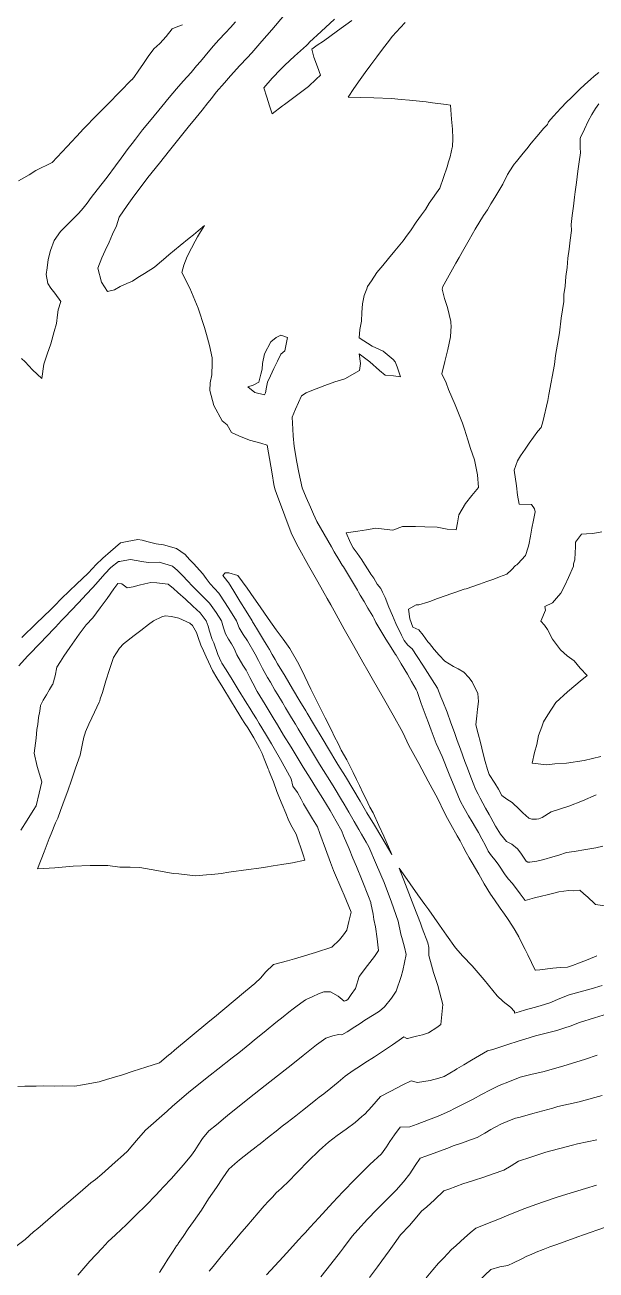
# Model space of a CAD drawing. Header units: inches. Extents: x 11351264 to 11356330, y 6702313 to 6706468.
# Drawn here: x 11355705.9 to 11355932.5, y 6703069.1 to 6703562.9 of the extents above; entities that cross this region are included whole.
import ezdxf

# ---------------------------------------------------------------- set-up
doc = ezdxf.new("R2010")
doc.units = ezdxf.units.IN
doc.header["$MEASUREMENT"] = 0
doc.layers.add('Shumate_Contours_clip1', color=7, linetype='Continuous', lineweight=0)

msp = doc.modelspace()

# ---------------------------------------------------------------- linework, layer by layer
at = {"layer": 'Shumate_Contours_clip1'}
for points, elevation in [([(11355789.36, 6703564.13), (11355787.41, 6703561.86), (11355785.44, 6703559.73), (11355782.76, 6703556.93), (11355780.71, 6703554.58), (11355779.26, 6703552.84), (11355777.35, 6703550.63), (11355775.53, 6703548.44), (11355774, 6703546.68), (11355771.79, 6703544.03), (11355768.7, 6703540.64), (11355765.94, 6703537.55), (11355763.09, 6703534.09), (11355760.16, 6703530.52), (11355755.96, 6703525.33), (11355752.55, 6703521.33), (11355749.68, 6703517.58), (11355748.36, 6703515.8), (11355746.84, 6703513.82), (11355744.04, 6703510.06), (11355741.8, 6703507), (11355738.51, 6703502.48), (11355734.58, 6703497.51), (11355732.1, 6703494.38), (11355730.56, 6703492.23), (11355729, 6703490.22), (11355727.23, 6703488.18), (11355724.27, 6703485.17), (11355722.16, 6703483.1), (11355720.03, 6703480.94), (11355717.5, 6703477.39), (11355716, 6703473.38), (11355715.05, 6703469.81), (11355714.7, 6703466.5), (11355714.33, 6703463.94), (11355714.9, 6703460.27), (11355716.21, 6703458.52), (11355717.7, 6703456.51), (11355720.14, 6703453.24), (11355719.11, 6703449.94), (11355718.83, 6703447.91), (11355718.35, 6703444.43), (11355717.51, 6703441.26), (11355716.14, 6703436.34), (11355714.64, 6703432.29), (11355713.41, 6703428.37), (11355712.57, 6703422.69), (11355708.9, 6703426.14), (11355705.93, 6703429.23), (11355704.55, 6703430.63)], 1362), ([(11355808.81, 6703566.89), (11355803.79, 6703560.96), (11355799.86, 6703556.38), (11355795.92, 6703551.81), (11355794.05, 6703549.87), (11355791.09, 6703546.83), (11355787.42, 6703542.65), (11355785.01, 6703539.87), (11355781.8, 6703536.16), (11355779.86, 6703533.68), (11355778.49, 6703531.93), (11355776.17, 6703529.08), (11355773.86, 6703526.23), (11355770.65, 6703522.3), (11355767.45, 6703518.38), (11355765.38, 6703515.78), (11355763.17, 6703513.03), (11355759.26, 6703508.12), (11355754.66, 6703502.32), (11355753.12, 6703500.35), (11355751.01, 6703497.64), (11355748.47, 6703494.1), (11355746.49, 6703491.28), (11355743.24, 6703486.67), (11355742.2, 6703483.15), (11355740.63, 6703479.85), (11355739.29, 6703476.71), (11355737.76, 6703473.39), (11355736.44, 6703470.55), (11355734.81, 6703466.35), (11355736.3, 6703460.87), (11355738.61, 6703457.2), (11355741.43, 6703457.76), (11355743.67, 6703459.2), (11355746.31, 6703460.37), (11355748.54, 6703461.26), (11355750.72, 6703462.71), (11355753.29, 6703464.33), (11355757.29, 6703466.84), (11355759.2, 6703468.5), (11355760.81, 6703469.86), (11355763.02, 6703471.72), (11355765.27, 6703473.54), (11355767.51, 6703475.37), (11355771.01, 6703478.27), (11355772.69, 6703479.6), (11355774.59, 6703481.2), (11355777.05, 6703483.27), (11355775.5, 6703480.81), (11355774.34, 6703478.9), (11355773.41, 6703477.1), (11355771.89, 6703474.28), (11355770.25, 6703471.06), (11355768.97, 6703467.55), (11355768.13, 6703464.71), (11355771.33, 6703458.5), (11355774.56, 6703450.53), (11355777.13, 6703442.94), (11355777.88, 6703440.17), (11355779.1, 6703435.71), (11355780.09, 6703430.89), (11355780.2, 6703428.73), (11355780.06, 6703424.08), (11355779.32, 6703420.94), (11355779.18, 6703417.95), (11355780.75, 6703411.92), (11355784.13, 6703405.9), (11355786.08, 6703404.33), (11355787.81, 6703401.25), (11355790.67, 6703399.86), (11355794.97, 6703398.25), (11355799.43, 6703397.03), (11355801.99, 6703396.25), (11355803.39, 6703387.93), (11355803.91, 6703384.83), (11355804.62, 6703380.58), (11355805.05, 6703378.84), (11355805.79, 6703376.62), (11355808.01, 6703370.65), (11355809.87, 6703365.72), (11355811.72, 6703360.78), (11355814.25, 6703355.88), (11355818.38, 6703348.55), (11355822.08, 6703341.99), (11355825.77, 6703335.42), (11355827.22, 6703332.86), (11355828.58, 6703330.46), (11355832.58, 6703323.29), (11355836.25, 6703316.71), (11355839.91, 6703310.11), (11355841.85, 6703306.68), (11355843.62, 6703303.66), (11355848.08, 6703295.93), (11355851.92, 6703289.11), (11355855.75, 6703282.23), (11355858.24, 6703277.07), (11355862.1, 6703269.93), (11355865.87, 6703262.94), (11355869.65, 6703255.97), (11355872.2, 6703250.7), (11355873.58, 6703248.1), (11355874.88, 6703245.82), (11355877.38, 6703241.3), (11355878.5, 6703239.26), (11355879.76, 6703236.95), (11355880.94, 6703234.68), (11355882.11, 6703232.5), (11355883.36, 6703230.54), (11355885.89, 6703226.12), (11355888.1, 6703222.3), (11355890.55, 6703218.16), (11355892.12, 6703215.94), (11355894.38, 6703212.59), (11355896.07, 6703210.22), (11355897.37, 6703208.47), (11355899.29, 6703205.4), (11355900.38, 6703203.71), (11355901.84, 6703201.28), (11355903.3, 6703198.22), (11355904.31, 6703196.15), (11355905.38, 6703194.07), (11355906.89, 6703191), (11355908.32, 6703188.07), (11355908.47, 6703188.01), (11355910.22, 6703188.18), (11355915.35, 6703188.82), (11355918.21, 6703189.09), (11355921.1, 6703189.15), (11355922.26, 6703189.62), (11355923.07, 6703189.87), (11355925.89, 6703190.91), (11355929.35, 6703192.24), (11355932.79, 6703193.63)], 1360), ([(11355828.64, 6703565.22), (11355823.39, 6703560.27), (11355818.83, 6703556.07), (11355818.21, 6703555.41), (11355817.59, 6703554.75), (11355812.88, 6703550.5), (11355808.97, 6703546.97), (11355807.41, 6703545.36), (11355803.91, 6703541.77), (11355800.67, 6703537.96), (11355801.86, 6703534.28), (11355802.92, 6703530.76), (11355804, 6703527.64), (11355808.11, 6703530.74), (11355808.83, 6703531.32), (11355813.04, 6703534.53), (11355815.71, 6703536.52), (11355818.36, 6703538.46), (11355821.48, 6703541.33), (11355823.08, 6703543.01), (11355821.92, 6703546.26), (11355820.49, 6703550.03), (11355819.66, 6703553.25), (11355821.75, 6703554.83), (11355824.27, 6703556.38), (11355829.91, 6703560.52), (11355835.54, 6703564.63)], 1358), ([(11355768.37, 6703562.95), (11355766.47, 6703562.24), (11355764.35, 6703561.33), (11355761.93, 6703558.35), (11355759.33, 6703555.53), (11355756.97, 6703553.42), (11355754.76, 6703550.38), (11355752.59, 6703547.25), (11355751.06, 6703544.93), (11355749.14, 6703542.02), (11355748.24, 6703541.11), (11355748.21, 6703541.08), (11355743.53, 6703536.37), (11355738.83, 6703531.62), (11355734.15, 6703526.88), (11355729.5, 6703522.13), (11355728.88, 6703521.39), (11355728.1, 6703520.45), (11355722.62, 6703514.61), (11355716.62, 6703508.36), (11355710.19, 6703505.08), (11355707.55, 6703503.39), (11355703.29, 6703501.06)], 1364), ([(11355856.66, 6703563.89), (11355854.77, 6703561.78), (11355853.35, 6703560.2), (11355851.62, 6703558.26), (11355850.11, 6703556.29), (11355848.14, 6703553.77), (11355845.5, 6703550.25), (11355843.1, 6703547.03), (11355840.89, 6703544.02), (11355838.82, 6703541.25), (11355836.38, 6703537.7), (11355834.1, 6703534.29), (11355839.11, 6703534.11), (11355844.28, 6703534.02), (11355851.31, 6703533.66), (11355855.11, 6703533.35), (11355858.43, 6703533.07), (11355865.05, 6703532.36), (11355867.51, 6703532.03), (11355872.93, 6703531.36), (11355874.7, 6703531.03), (11355874.78, 6703529.27), (11355875.1, 6703525.44), (11355875.53, 6703521.56), (11355875.69, 6703517.82), (11355875.44, 6703514.47), (11355875.41, 6703514.32), (11355874.54, 6703510.58), (11355873.98, 6703508.55), (11355873.43, 6703506.59), (11355871.99, 6703502.38), (11355870.52, 6703498.15), (11355866.28, 6703492.13), (11355864.74, 6703489.71), (11355863.25, 6703487.62), (11355861.15, 6703484.59), (11355858.79, 6703481.27), (11355857.54, 6703479.51), (11355855.93, 6703477.27), (11355852.65, 6703473.3), (11355850.1, 6703470.3), (11355847.82, 6703467.45), (11355845.52, 6703464.63), (11355843.32, 6703461.45), (11355841.83, 6703459.08), (11355841.47, 6703458.23), (11355840.49, 6703455.59), (11355839.82, 6703452.29), (11355839.58, 6703448.85), (11355839.38, 6703445.4), (11355838.77, 6703442.1), (11355838.54, 6703438.81), (11355843.67, 6703435.48), (11355847.99, 6703433.45), (11355852, 6703430.13), (11355852.77, 6703429.31), (11355853.57, 6703427.31), (11355854.81, 6703423.36), (11355852.11, 6703423.7), (11355848.85, 6703423.95), (11355846.48, 6703425.87), (11355842.77, 6703429.2), (11355838.47, 6703432.49), (11355839.02, 6703428.61), (11355838.66, 6703425.81), (11355832.73, 6703422.57), (11355828.81, 6703421.36), (11355824.83, 6703419.86), (11355819.71, 6703417.94), (11355817.43, 6703417.01), (11355815.58, 6703415.8), (11355813.24, 6703410.43), (11355811.88, 6703407.29), (11355812.17, 6703402.58), (11355812.33, 6703399.98), (11355812.75, 6703395.67), (11355813.72, 6703389.51), (11355814.59, 6703385.36), (11355815.26, 6703382.35), (11355815.92, 6703379.34), (11355817.43, 6703375.51), (11355819.18, 6703371.63), (11355820.4, 6703368.8), (11355821.64, 6703365.88), (11355824.53, 6703360.89), (11355827.46, 6703355.88), (11355828.61, 6703353.96), (11355830.45, 6703350.83), (11355831.73, 6703348.67), (11355832.25, 6703347.9), (11355833.81, 6703345.3), (11355835.38, 6703342.69), (11355837.76, 6703338.71), (11355838.25, 6703337.89), (11355838.93, 6703336.77), (11355840.44, 6703334.19), (11355841.96, 6703331.62), (11355843.9, 6703328.35), (11355844.45, 6703327.28), (11355845.15, 6703325.91), (11355847.11, 6703322.62), (11355849.12, 6703319.3), (11355851.17, 6703315.97), (11355852.88, 6703313.17), (11355853.01, 6703313.01), (11355853.1, 6703312.87), (11355855.18, 6703309.44), (11355857.61, 6703305.43), (11355859.29, 6703302.47), (11355861.07, 6703299.31), (11355861.5, 6703298.46), (11355863.11, 6703293.79), (11355865.02, 6703288.47), (11355865.95, 6703286.1), (11355866.99, 6703283.16), (11355868.22, 6703280.06), (11355869.01, 6703277.86), (11355871.38, 6703272.78), (11355874.2, 6703265.75), (11355876.44, 6703260.28), (11355877.91, 6703256.74), (11355878.71, 6703254.84), (11355880.09, 6703252.23), (11355881.81, 6703249.25), (11355883.32, 6703246.78), (11355884.59, 6703244.65), (11355885.77, 6703242.58), (11355887.14, 6703240.13), (11355888.58, 6703237.42), (11355889.72, 6703235.23), (11355891.03, 6703233.37), (11355892.43, 6703231.6), (11355893.88, 6703229.69), (11355896.42, 6703225.88), (11355897.75, 6703224.16), (11355899.13, 6703222.51), (11355900.92, 6703220.29), (11355902.41, 6703218.3), (11355904.4, 6703215.63), (11355908.09, 6703216.74), (11355910.87, 6703217.34), (11355913.07, 6703217.84), (11355915.18, 6703218.37), (11355917.68, 6703219.06), (11355921.71, 6703219.64), (11355923.53, 6703219.43), (11355926, 6703219.78), (11355927.57, 6703218.33), (11355929.16, 6703216.9), (11355931.89, 6703214.46), (11355932.23, 6703214.04), (11355935.89, 6703213.58)], 1358), ([(11355933.53, 6703544.03), (11355931.76, 6703542.5), (11355930.25, 6703541.17), (11355928.02, 6703539.21), (11355925.9, 6703537.21), (11355922.4, 6703533.79), (11355920.91, 6703532.32), (11355918.45, 6703529.88), (11355915.52, 6703526.74), (11355913.65, 6703524.4), (11355913.19, 6703523.44), (11355911.69, 6703521.95), (11355908.99, 6703518.62), (11355906.78, 6703515.96), (11355904.95, 6703513.71), (11355903.58, 6703512.07), (11355900.88, 6703508.71), (11355900.01, 6703507.6), (11355899.45, 6703506.84), (11355897.38, 6703503.51), (11355895.5, 6703499.77), (11355892.3, 6703494.49), (11355890.71, 6703491.88), (11355889.39, 6703489.61), (11355887.84, 6703487.27), (11355884.44, 6703481.83), (11355882.17, 6703477.62), (11355879.47, 6703472.97), (11355878.12, 6703470.65), (11355876.77, 6703468.33), (11355874.12, 6703463.69), (11355872.17, 6703460.06), (11355871.65, 6703459.19), (11355871.37, 6703458.06), (11355872.35, 6703454.37), (11355873.49, 6703450.84), (11355874.8, 6703445.29), (11355874.85, 6703444.32), (11355874.96, 6703443.85), (11355874.98, 6703443.5), (11355874.65, 6703439.14), (11355873.68, 6703434.13), (11355872.47, 6703429.39), (11355871.33, 6703424.57), (11355873.01, 6703420.98), (11355873.97, 6703418.33), (11355876.52, 6703412.22), (11355877.9, 6703408.86), (11355879.49, 6703404.97), (11355880.22, 6703402.62), (11355881.6, 6703398.34), (11355882.69, 6703394.9), (11355884.22, 6703390.38), (11355885.39, 6703384.42), (11355885.86, 6703379.4), (11355883.23, 6703376.31), (11355880.72, 6703373.04), (11355877.97, 6703368.62), (11355877.43, 6703365.36), (11355877, 6703362.62), (11355873.43, 6703362.95), (11355869.37, 6703363.66), (11355864.52, 6703363.8), (11355860.82, 6703363.96), (11355855.66, 6703363.96), (11355851.85, 6703362.48), (11355848.33, 6703362.93), (11355845.04, 6703363.26), (11355841.39, 6703362.65), (11355837.99, 6703362.15), (11355833.37, 6703361.49), (11355835.01, 6703357.47), (11355836.09, 6703355.51), (11355837.62, 6703353.41), (11355839.54, 6703350.77), (11355840.63, 6703349.08), (11355842.09, 6703346.82), (11355843.16, 6703345.12), (11355844.23, 6703343.42), (11355845.58, 6703341.07), (11355847.05, 6703339.4), (11355847.73, 6703337.98), (11355848.78, 6703335.74), (11355850.26, 6703332.02), (11355851.67, 6703328.73), (11355853.01, 6703325.52), (11355855.21, 6703320.82), (11355856.39, 6703318.72), (11355857.82, 6703316.96), (11355859.44, 6703315.38), (11355861.46, 6703312.4), (11355863.68, 6703308.96), (11355865.56, 6703306.07), (11355867.41, 6703303.16), (11355869.53, 6703299.91), (11355870.93, 6703296.47), (11355871.69, 6703294.6), (11355873.37, 6703290.32), (11355874.84, 6703286.12), (11355876.24, 6703282.21), (11355877.4, 6703279.05), (11355878.64, 6703275.7), (11355880.44, 6703270.7), (11355881.4, 6703268.17), (11355882.35, 6703265.66), (11355883.72, 6703262.16), (11355884.62, 6703259.74), (11355885.73, 6703257.83), (11355886.44, 6703256.26), (11355888.66, 6703252.29), (11355890.11, 6703249.68), (11355890.68, 6703248.56), (11355892.59, 6703245.06), (11355894.56, 6703241.93), (11355896.97, 6703239.01), (11355899.03, 6703238.01), (11355901.25, 6703236.11), (11355902.55, 6703234.36), (11355904.75, 6703231.23), (11355905.4, 6703230.8), (11355906.18, 6703230.89), (11355908.94, 6703231.26), (11355911.77, 6703231.92), (11355915.27, 6703232.92), (11355917.71, 6703233.64), (11355920.7, 6703234.66), (11355923.72, 6703235.12), (11355928.37, 6703235.84), (11355932.34, 6703236.49), (11355935.21, 6703237.16)], 1356), ([(11355933.62, 6703531.57), (11355932.2, 6703529.8), (11355930.78, 6703527.32), (11355929.28, 6703524.69), (11355927.86, 6703521.53), (11355926.34, 6703518.23), (11355926.16, 6703517.87), (11355926.18, 6703517.01), (11355926.22, 6703514.32), (11355926.24, 6703512.2), (11355925.75, 6703508.56), (11355925.25, 6703504.91), (11355924.67, 6703500.41), (11355924.2, 6703496.63), (11355923.92, 6703494.57), (11355923.47, 6703490.94), (11355923.03, 6703487.31), (11355922.65, 6703483.71), (11355922.68, 6703481.32), (11355922.14, 6703477.52), (11355921.84, 6703473.99), (11355921.31, 6703470.32), (11355921.01, 6703466.65), (11355920.5, 6703463.14), (11355920.2, 6703459.3), (11355919.71, 6703455.99), (11355919.71, 6703453.24), (11355918.63, 6703446.55), (11355917.92, 6703440.74), (11355916.39, 6703431.8), (11355915.94, 6703428.24), (11355913.77, 6703416.32), (11355913.32, 6703413.88), (11355911.4, 6703405.5), (11355910.69, 6703403.24), (11355909.38, 6703401.71), (11355907.64, 6703399.4), (11355905.93, 6703397.07), (11355904.33, 6703394.67), (11355902.48, 6703391.94), (11355901.31, 6703390.03), (11355900.01, 6703386.24), (11355900.92, 6703380.15), (11355901.34, 6703376.43), (11355901.92, 6703372.83), (11355906.81, 6703372.7), (11355908.02, 6703370.92), (11355908.31, 6703369.82), (11355907.58, 6703366.44), (11355906.97, 6703363.34), (11355906.41, 6703360.16), (11355905.78, 6703356.63), (11355905.56, 6703355.78), (11355904.45, 6703352.47), (11355901.42, 6703349.18), (11355900.98, 6703348.79), (11355900.54, 6703348.53), (11355898.85, 6703346.83), (11355897.03, 6703345.06), (11355894.21, 6703343.97), (11355891.88, 6703343.04), (11355890.31, 6703342.51), (11355889.17, 6703342.1), (11355886.2, 6703341.07), (11355883.58, 6703340.17), (11355880.96, 6703339.27), (11355880.11, 6703339.06), (11355876.43, 6703337.81), (11355874.83, 6703337.23), (11355872.95, 6703336.56), (11355869.56, 6703335.37), (11355866.47, 6703334.28), (11355865.78, 6703334.01), (11355862.21, 6703332.88), (11355861.15, 6703332.87), (11355858.04, 6703331.13), (11355858.59, 6703327.34), (11355859.77, 6703324.06), (11355862.18, 6703323.01), (11355863.82, 6703320.84), (11355865.7, 6703318.27), (11355866, 6703317.93), (11355866.33, 6703317.52), (11355868.17, 6703315.24), (11355870.15, 6703312.88), (11355872.41, 6703310.51), (11355875.95, 6703308.5), (11355877.7, 6703307.47), (11355879.99, 6703306.24), (11355881.92, 6703304.05), (11355883.32, 6703302.33), (11355885.5, 6703297.71), (11355885.78, 6703294.55), (11355885.44, 6703291.5), (11355885.16, 6703288.89), (11355884.81, 6703285.34), (11355885.74, 6703281.68), (11355886.61, 6703278.24), (11355887.62, 6703273.81), (11355888.45, 6703270.7), (11355889.44, 6703267.59), (11355890.03, 6703265.63), (11355892.29, 6703262.15), (11355893.78, 6703259.75), (11355895.09, 6703257.24), (11355897.12, 6703255.76), (11355899.12, 6703254.45), (11355900.21, 6703253.38), (11355900.99, 6703252.79), (11355901.49, 6703252.38), (11355903.39, 6703250.37), (11355905.76, 6703248.29), (11355906.99, 6703247.94), (11355908.09, 6703247.84), (11355908.79, 6703247.92), (11355909.77, 6703248.07), (11355911.07, 6703248.51), (11355914.59, 6703250.77), (11355921.61, 6703253.08), (11355927.03, 6703255.19), (11355932.55, 6703257.52)], 1354), ([(11355934.75, 6703361.88), (11355931.21, 6703361.13), (11355928.68, 6703361.04), (11355926.68, 6703360.93), (11355924.37, 6703357.8), (11355924.26, 6703355.71), (11355924.15, 6703353.61), (11355923.99, 6703350.77), (11355923.57, 6703349.1), (11355923.47, 6703348.28), (11355921.49, 6703343.73), (11355920.05, 6703340.57), (11355918.55, 6703337.47), (11355916.81, 6703335.48), (11355915.2, 6703333.67), (11355912.19, 6703332.23), (11355912.41, 6703330.82), (11355910.5, 6703326.42), (11355911.94, 6703324.84), (11355913.2, 6703323.1), (11355915.24, 6703319.24), (11355918.36, 6703314.99), (11355921.03, 6703312.72), (11355923.73, 6703310.74), (11355926.18, 6703307.76), (11355928.96, 6703304.87), (11355926.15, 6703302.59), (11355924.42, 6703301.16), (11355921.08, 6703298.43), (11355916.45, 6703294.11), (11355913.31, 6703289.24), (11355911.64, 6703286.44), (11355910.92, 6703284.52), (11355909.69, 6703281.02), (11355909.01, 6703277.55), (11355908.08, 6703274.29), (11355907.05, 6703270.13), (11355912.92, 6703269.49), (11355916.08, 6703269.8), (11355920.74, 6703270.14), (11355927.76, 6703271.16), (11355934.35, 6703272.8)], 1352), ([(11355726.9, 6703067.05), (11355731.67, 6703072.59), (11355736.5, 6703077.8), (11355738.83, 6703080.42), (11355741.69, 6703082.91), (11355744.22, 6703085.25), (11355745.89, 6703086.94), (11355749.91, 6703090.85), (11355753.94, 6703094.75), (11355757.8, 6703098.8), (11355759.45, 6703100.48), (11355760.84, 6703102.02), (11355763.88, 6703105.23), (11355766.85, 6703108.5), (11355768.82, 6703110.8), (11355771.89, 6703114.66), (11355773.32, 6703116.54), (11355774.61, 6703118.59), (11355776.36, 6703121.2), (11355778.78, 6703124.28), (11355781.83, 6703126.67), (11355785.44, 6703129.69), (11355787.05, 6703131), (11355792.19, 6703135.17), (11355794.93, 6703137.36), (11355801.24, 6703142.3), (11355803.09, 6703143.75), (11355810.28, 6703149.37), (11355813.54, 6703151.95), (11355816.32, 6703154.15), (11355818.94, 6703156.3), (11355821.58, 6703158.44), (11355825.21, 6703161.02), (11355827.97, 6703161.94), (11355830.27, 6703162.47), (11355831.61, 6703162.37), (11355833.71, 6703163.57), (11355836.76, 6703165.55), (11355838.83, 6703166.88), (11355839.84, 6703167.56), (11355840.66, 6703168.12), (11355844.48, 6703170.45), (11355846.56, 6703171.77), (11355848.56, 6703173.45), (11355851.26, 6703176.9), (11355853.22, 6703179.69), (11355855.09, 6703185.46), (11355855.86, 6703187.84), (11355857.13, 6703194.26), (11355856.41, 6703197.15), (11355855.67, 6703200.01), (11355855.06, 6703202.35), (11355853.91, 6703207.42), (11355851.33, 6703214.95), (11355848.46, 6703222.73), (11355845.41, 6703229.81), (11355842.29, 6703236.95), (11355841.22, 6703238.78), (11355839.4, 6703241.96), (11355838.32, 6703243.8), (11355836.52, 6703246.97), (11355835.44, 6703248.82), (11355834.37, 6703250.62), (11355832.52, 6703253.83), (11355831.46, 6703255.6), (11355828.54, 6703260.51), (11355826.84, 6703263.17), (11355824.31, 6703267.21), (11355822.78, 6703269.72), (11355820.38, 6703273.66), (11355819.15, 6703275.71), (11355817.32, 6703278.72), (11355816.16, 6703280.65), (11355814.26, 6703283.78), (11355813.18, 6703285.59), (11355811.62, 6703288.14), (11355809.21, 6703292.11), (11355808.01, 6703294.13), (11355806.22, 6703297.14), (11355805.06, 6703299.09), (11355803.24, 6703302.17), (11355802.12, 6703304.05), (11355800.16, 6703307.66), (11355798.52, 6703310.79), (11355797.19, 6703313.38), (11355794.2, 6703318.57), (11355792.49, 6703321.18), (11355790.82, 6703323.77), (11355789.85, 6703326.5), (11355787.37, 6703330.44), (11355785.3, 6703333.69), (11355782.74, 6703337.56), (11355779.4, 6703341.23), (11355777.78, 6703343.34), (11355776.45, 6703345.22), (11355772.8, 6703349.24), (11355771.16, 6703350.86), (11355769.5, 6703352.82), (11355766.01, 6703355.2), (11355760.79, 6703356.72), (11355757.97, 6703357.03), (11355754.8, 6703357.86), (11355752.43, 6703358.54), (11355750.64, 6703358.74), (11355748.56, 6703358.41), (11355746.39, 6703357.97), (11355743.78, 6703357.51), (11355739.8, 6703354.11), (11355736.75, 6703351.42), (11355733.98, 6703348.79), (11355732.83, 6703347.49), (11355730.83, 6703345.38), (11355726.41, 6703341.17), (11355723.42, 6703338.28), (11355720.43, 6703335.38), (11355717.55, 6703332.47), (11355716.08, 6703331.08), (11355710.35, 6703325.52), (11355704.64, 6703319.96)], 1360), ([(11355699.55, 6703076.46), (11355705.98, 6703081.26), (11355709.25, 6703084.27), (11355710.94, 6703085.59), (11355714.91, 6703088.96), (11355719.11, 6703092.59), (11355725, 6703097.61), (11355728.83, 6703100.93), (11355732.04, 6703103.62), (11355733.83, 6703105), (11355736.43, 6703107.16), (11355741.66, 6703111.87), (11355745.02, 6703114.83), (11355746.58, 6703116.19), (11355748.73, 6703118.8), (11355750.19, 6703120.41), (11355753.71, 6703124.53), (11355762.3, 6703132.14), (11355764.45, 6703134.04), (11355770.75, 6703139.43), (11355774.23, 6703142.28), (11355779.4, 6703146.42), (11355782.42, 6703148.77), (11355788.12, 6703153.27), (11355790.69, 6703155.27), (11355795.06, 6703158.82), (11355796.77, 6703160.21), (11355801.58, 6703164.12), (11355805.36, 6703167.23), (11355808.31, 6703169.56), (11355810.6, 6703171.35), (11355812.25, 6703172.61), (11355813.92, 6703173.85), (11355816.25, 6703175.58), (11355817.12, 6703176.25), (11355817.39, 6703176.36), (11355820.1, 6703177.51), (11355822.35, 6703178.58), (11355824.46, 6703179.35), (11355827.16, 6703179.41), (11355830.15, 6703177.69), (11355832.54, 6703175.66), (11355833.36, 6703175.97), (11355833.93, 6703176.38), (11355835.34, 6703178.41), (11355837, 6703180.79), (11355838.44, 6703185.48), (11355841.79, 6703189.87), (11355844.52, 6703193.37), (11355846.09, 6703195.75), (11355845.84, 6703198.12), (11355845.58, 6703200.45), (11355844.91, 6703205.25), (11355844.35, 6703208.12), (11355844.04, 6703210.19), (11355843.12, 6703214.55), (11355843.13, 6703214.78), (11355842.23, 6703217.18), (11355839.65, 6703223.58), (11355837.42, 6703229.11), (11355836, 6703232.47), (11355834.52, 6703236.13), (11355832.32, 6703241.3), (11355831.54, 6703243.19), (11355829.34, 6703247.16), (11355827, 6703251.3), (11355824.02, 6703256.05), (11355821.49, 6703260.09), (11355818.97, 6703264.14), (11355816.28, 6703268.53), (11355813.87, 6703272.47), (11355811.45, 6703276.41), (11355808.52, 6703281.23), (11355806.02, 6703285.32), (11355804.36, 6703288.04), (11355801.12, 6703293.35), (11355798.07, 6703298.51), (11355796.24, 6703301.84), (11355795.06, 6703304.11), (11355793.59, 6703306.96), (11355792.37, 6703309), (11355789.89, 6703313.07), (11355788.94, 6703315.59), (11355787.82, 6703317.44), (11355786.64, 6703319.28), (11355785.39, 6703321.4), (11355784.66, 6703323.78), (11355783.88, 6703326.51), (11355781.69, 6703329.83), (11355779.03, 6703333.58), (11355775.33, 6703337.25), (11355772.31, 6703340.3), (11355770.43, 6703342.37), (11355768.55, 6703344.45), (11355766.37, 6703346.48), (11355764.39, 6703348.2), (11355764.22, 6703348.28), (11355764.02, 6703348.36), (11355759.19, 6703349.75), (11355754.8, 6703349.63), (11355752.25, 6703350.07), (11355749.97, 6703350.49), (11355747.69, 6703350.81), (11355744.04, 6703350.19), (11355743.55, 6703350.1), (11355743.02, 6703350.02), (11355739.94, 6703347.75), (11355737.62, 6703345.17), (11355734, 6703341.14), (11355732.62, 6703339.61), (11355730.34, 6703337.14), (11355728.75, 6703335.39), (11355727.1, 6703333.72), (11355724.19, 6703330.71), (11355721.84, 6703328.17), (11355720.44, 6703326.71), (11355717.97, 6703324.03), (11355714.09, 6703319.89), (11355712.39, 6703318.19), (11355706.92, 6703312.58), (11355703.45, 6703308.72)], 1358), ([(11355703.03, 6703141.88), (11355705.86, 6703141.98), (11355710.3, 6703142), (11355713.36, 6703142.08), (11355717.58, 6703141.97), (11355720.8, 6703142.12), (11355725.63, 6703141.99), (11355728.76, 6703142.51), (11355735.27, 6703143.74), (11355738.21, 6703144.61), (11355744.61, 6703146.54), (11355748.76, 6703147.97), (11355753.9, 6703149.55), (11355759.21, 6703151.22), (11355762.86, 6703154.29), (11355763.76, 6703155.02), (11355765.22, 6703156.23), (11355771.42, 6703161.4), (11355779.25, 6703167.92), (11355781.06, 6703169.42), (11355788.52, 6703175.62), (11355793.41, 6703179.66), (11355797.08, 6703182.7), (11355799.46, 6703185.02), (11355801.32, 6703187.23), (11355804.5, 6703190.24), (11355810.02, 6703191.77), (11355812.84, 6703192.54), (11355815.53, 6703193.31), (11355821.17, 6703195.06), (11355827.67, 6703197.18), (11355830.68, 6703200.08), (11355832.23, 6703202.08), (11355833.56, 6703203.88), (11355834.39, 6703207.34), (11355835.28, 6703211.07), (11355832.5, 6703217.73), (11355831.63, 6703219.85), (11355828.33, 6703227.55), (11355827.12, 6703230.76), (11355825.17, 6703236.15), (11355822.85, 6703242.19), (11355821.88, 6703244.82), (11355819.91, 6703248.04), (11355817.57, 6703251.97), (11355816.41, 6703253.98), (11355815.46, 6703255.83), (11355814.01, 6703258.42), (11355812.1, 6703261.03), (11355811.5, 6703263.94), (11355809.37, 6703267.75), (11355807.21, 6703271.58), (11355804.71, 6703275.94), (11355803.76, 6703277.74), (11355801.31, 6703281.79), (11355798.84, 6703285.83), (11355797.7, 6703287.67), (11355796.35, 6703289.87), (11355795.09, 6703291.9), (11355793.95, 6703293.72), (11355792.89, 6703295.43), (11355791.54, 6703297.61), (11355790.48, 6703299.33), (11355788.07, 6703303.22), (11355785.66, 6703307.12), (11355783.99, 6703309.8), (11355783.69, 6703310.27), (11355782.37, 6703313.24), (11355780.86, 6703317.77), (11355780.16, 6703319.12), (11355779.08, 6703322.46), (11355778.59, 6703324.48), (11355777.76, 6703326.51), (11355775.38, 6703329.69), (11355772.47, 6703332.4), (11355769.53, 6703335.09), (11355766.58, 6703337.77), (11355764.79, 6703339.31), (11355762.75, 6703341.09), (11355760.28, 6703341.41), (11355758.15, 6703341.57), (11355755.83, 6703341.76), (11355753.41, 6703341.26), (11355751.16, 6703340.64), (11355748.85, 6703340.01), (11355746.45, 6703339.67), (11355744.38, 6703341.26), (11355742.7, 6703341.3), (11355741.14, 6703339.26), (11355738.52, 6703335.46), (11355735.76, 6703331.64), (11355732.77, 6703327.8), (11355730.18, 6703324.99), (11355727.45, 6703321.24), (11355723.73, 6703315.95), (11355721.36, 6703312.56), (11355720.02, 6703310.43), (11355718.49, 6703308.16), (11355717.82, 6703304.7), (11355716.9, 6703301.45), (11355716.83, 6703301.31), (11355715.64, 6703299.27), (11355714.49, 6703297.18), (11355713.15, 6703295.11), (11355712.04, 6703293.01), (11355711.79, 6703290.68), (11355711.29, 6703288.22), (11355711.02, 6703285.42), (11355710.6, 6703283.43), (11355710.31, 6703280.08), (11355709.75, 6703276.08), (11355709.59, 6703274.03), (11355710.77, 6703268.74), (11355712.57, 6703262.66), (11355711.53, 6703258.23), (11355710.28, 6703253.16), (11355709.1, 6703251.34), (11355706.71, 6703247.45), (11355704.26, 6703243.54)], 1356), ([(11355759.2, 6703068.15), (11355761.05, 6703070.97), (11355762.63, 6703073.39), (11355763.09, 6703074.13), (11355764.72, 6703076.61), (11355766.05, 6703078.62), (11355766.49, 6703079.26), (11355766.73, 6703079.63), (11355768.64, 6703082.44), (11355770.66, 6703085.4), (11355772.8, 6703088.38), (11355774.35, 6703090.58), (11355775.86, 6703092.82), (11355778.71, 6703097.31), (11355781.85, 6703101.87), (11355784.41, 6703105.71), (11355786.81, 6703109.13), (11355789.16, 6703111.25), (11355790.99, 6703112.75), (11355792.84, 6703114.24), (11355794.72, 6703115.72), (11355797.67, 6703118), (11355798.32, 6703118.51), (11355799.16, 6703119.17), (11355802.8, 6703122.02), (11355805.52, 6703124.14), (11355807.99, 6703126.08), (11355809.97, 6703127.63), (11355813.3, 6703130.23), (11355816, 6703132.37), (11355818.48, 6703134.35), (11355821.27, 6703136.57), (11355822.65, 6703137.58), (11355824.41, 6703138.96), (11355827.28, 6703141.24), (11355830.14, 6703143.55), (11355832.98, 6703145.91), (11355836.15, 6703148.22), (11355838.99, 6703150.02), (11355840.73, 6703151.2), (11355844.61, 6703153.69), (11355846.6, 6703154.99), (11355848.47, 6703156.23), (11355851.74, 6703158.43), (11355854.33, 6703160.24), (11355856.22, 6703161.52), (11355857.39, 6703160.9), (11355857.71, 6703160.87), (11355861.22, 6703161.84), (11355863.6, 6703162.39), (11355865.98, 6703163.21), (11355869.24, 6703165.27), (11355870.87, 6703166.47), (11355871.7, 6703174.36), (11355869.75, 6703181.87), (11355868.01, 6703187.07), (11355867.16, 6703189.95), (11355866.08, 6703193.76), (11355866.17, 6703196.96), (11355865.76, 6703198.88), (11355863.52, 6703204.66), (11355862.81, 6703206.69), (11355860.21, 6703213.35), (11355856.86, 6703221.97), (11355854.31, 6703228.49), (11355857.53, 6703223.91), (11355858.7, 6703222.26), (11355861.79, 6703217.88), (11355864.51, 6703214.04), (11355866.05, 6703211.87), (11355870.31, 6703205.84), (11355873.11, 6703201.88), (11355876.66, 6703196.9), (11355879.65, 6703193.52), (11355883.36, 6703189.74), (11355888.03, 6703184.12), (11355893.2, 6703177.77), (11355895.63, 6703175.54), (11355898.48, 6703173.29), (11355900.09, 6703171.56), (11355900.16, 6703170.99), (11355901.89, 6703171.49), (11355904.42, 6703172.23), (11355907.84, 6703173.15), (11355910.27, 6703173.89), (11355914.06, 6703175.01), (11355918.12, 6703176.77), (11355921.78, 6703178.19), (11355926.14, 6703179.39), (11355930.5, 6703180.56), (11355934.87, 6703181.94)], 1362), ([(11355779, 6703068.65), (11355780.56, 6703070.53), (11355783.69, 6703074.39), (11355787.79, 6703079.3), (11355791.97, 6703084.19), (11355793.97, 6703086.51), (11355796.11, 6703089.1), (11355798.38, 6703091.82), (11355800.76, 6703094.51), (11355802.47, 6703096.36), (11355804.08, 6703098), (11355805.52, 6703099.7), (11355806.57, 6703100.61), (11355807.5, 6703101.42), (11355808.34, 6703102.19), (11355809.98, 6703103.85), (11355814.16, 6703108.05), (11355818.3, 6703112.26), (11355822.56, 6703116.44), (11355823.88, 6703117.65), (11355826.27, 6703119.75), (11355829.78, 6703122.47), (11355833.35, 6703124.98), (11355836.87, 6703127.63), (11355839.57, 6703129.93), (11355840.17, 6703130.47), (11355840.7, 6703130.96), (11355843.53, 6703134), (11355845.19, 6703135.94), (11355846.88, 6703137.85), (11355850.83, 6703139.88), (11355853.6, 6703141.34), (11355855.77, 6703142.5), (11355859.17, 6703144.1), (11355861.66, 6703143.43), (11355866.61, 6703144.22), (11355870.13, 6703145.15), (11355872.19, 6703145.86), (11355876.65, 6703148.54), (11355877.27, 6703148.89), (11355879.94, 6703150.48), (11355883.09, 6703152.32), (11355886.25, 6703154.16), (11355889.41, 6703155.96), (11355891.45, 6703156.55), (11355893.46, 6703157.24), (11355897.52, 6703158.51), (11355901.57, 6703159.8), (11355904.18, 6703160.65), (11355908.42, 6703161.95), (11355912.62, 6703163.01), (11355916.84, 6703164.12), (11355920.07, 6703165.11), (11355922.21, 6703165.74), (11355925.87, 6703167.19), (11355931.9, 6703169.12), (11355936.97, 6703170.7)], 1364), ([(11355801.71, 6703067.21), (11355808.29, 6703074.28), (11355809.65, 6703075.77), (11355814.54, 6703081.15), (11355816.04, 6703082.77), (11355816.99, 6703083.81), (11355819.03, 6703086.09), (11355822.43, 6703089.83), (11355828.04, 6703095.88), (11355832.05, 6703100.1), (11355836.87, 6703105.07), (11355842.76, 6703110.95), (11355847.28, 6703115.2), (11355849.38, 6703117.98), (11355850.65, 6703120), (11355852.52, 6703122.71), (11355854.77, 6703125.68), (11355858.52, 6703125.92), (11355861.43, 6703126.93), (11355865.96, 6703128.6), (11355869.11, 6703129.82), (11355871.05, 6703130.65), (11355874.32, 6703132.03), (11355876.36, 6703133.16), (11355879.45, 6703134.72), (11355881.36, 6703135.62), (11355883.66, 6703136.86), (11355886.99, 6703138.67), (11355890.6, 6703140.57), (11355894.08, 6703142.31), (11355898.13, 6703143.85), (11355902.41, 6703145.59), (11355907.14, 6703146.75), (11355911.37, 6703147.73), (11355919.26, 6703149.92), (11355928.24, 6703152.69), (11355932.87, 6703154.27)], 1366), ([(11355823.21, 6703066.38), (11355827.27, 6703071.37), (11355831.02, 6703076.28), (11355832.29, 6703077.89), (11355835.71, 6703082.58), (11355837.97, 6703085), (11355841.84, 6703089.22), (11355845.54, 6703093.04), (11355848.32, 6703095.87), (11355853.22, 6703100.82), (11355856.13, 6703104.04), (11355858.56, 6703107.19), (11355860.72, 6703110.55), (11355862.66, 6703113.51), (11355864.87, 6703114.26), (11355868.19, 6703115.44), (11355870.31, 6703116.22), (11355873.66, 6703117.45), (11355875.81, 6703118.28), (11355879.46, 6703119.47), (11355882.69, 6703120.74), (11355885.31, 6703121.7), (11355888.34, 6703123.33), (11355890.68, 6703124.76), (11355892.46, 6703125.8), (11355894.94, 6703127.06), (11355897.2, 6703127.94), (11355898.77, 6703128.59), (11355900.5, 6703129.25), (11355902.37, 6703129.73), (11355907.44, 6703131.1), (11355915.29, 6703133.31), (11355917.31, 6703133.88), (11355925.78, 6703135.81), (11355932.03, 6703137.56), (11355934.89, 6703138.29)], 1368), ([(11355842.52, 6703066.11), (11355845.71, 6703070.41), (11355847.43, 6703072.77), (11355850.34, 6703076.71), (11355852.31, 6703079.46), (11355854.93, 6703083), (11355858.45, 6703086.79), (11355861.31, 6703090.14), (11355863.27, 6703092.41), (11355865.3, 6703094.21), (11355868.32, 6703096.96), (11355872.08, 6703100.49), (11355874.06, 6703101.2), (11355879.66, 6703103.28), (11355883.89, 6703104.56), (11355887.97, 6703105.97), (11355891.65, 6703107.25), (11355895.82, 6703108.74), (11355898.79, 6703110.43), (11355901.73, 6703112.2), (11355906.56, 6703113.82), (11355912.53, 6703115.82), (11355923.16, 6703118.57), (11355925.1, 6703119.08), (11355932.76, 6703120.69)], 1370), ([(11355865.1, 6703066.05), (11355867.67, 6703069.11), (11355869.97, 6703071.87), (11355872.01, 6703073.98), (11355875.03, 6703077.07), (11355876.96, 6703078.87), (11355880.24, 6703081.81), (11355882.46, 6703083.78), (11355884.75, 6703085.67), (11355891.06, 6703088.17), (11355894.16, 6703089.45), (11355896.88, 6703090.58), (11355901.15, 6703092.29), (11355904.26, 6703093.53), (11355906.75, 6703094.41), (11355911.62, 6703096.07), (11355917.43, 6703098.07), (11355922.17, 6703099.53), (11355928.29, 6703101.46), (11355932.63, 6703102.74)], 1372), ([(11355885.86, 6703064.71), (11355890.76, 6703069.31), (11355894.28, 6703070.35), (11355897.42, 6703070.85), (11355899.71, 6703071.97), (11355902.7, 6703073.43), (11355905.02, 6703074.53), (11355906.73, 6703075.28), (11355908.68, 6703076.12), (11355911.5, 6703077.28), (11355914.14, 6703078.25), (11355916.9, 6703079.26), (11355925.23, 6703082.23), (11355927.47, 6703083.09), (11355935.86, 6703085.93)], 1374)]:
    msp.add_lwpolyline(points, dxfattribs=dict(at, elevation=elevation))
for points, elevation in [([(11355794.36, 6703419.31), (11355796.47, 6703420.05), (11355798.73, 6703421.25), (11355799.47, 6703424.38), (11355799.96, 6703426.33), (11355800.18, 6703428.61), (11355800.87, 6703432.45), (11355803.42, 6703437.21), (11355805.54, 6703438.93), (11355807.44, 6703439.84), (11355810.09, 6703438.98), (11355809.03, 6703433.63), (11355807.42, 6703432.3), (11355806.03, 6703429.53), (11355804.66, 6703426.6), (11355803.29, 6703423.68), (11355802.16, 6703421.17), (11355801.73, 6703419.19), (11355801.36, 6703417.02), (11355800.93, 6703416.15), (11355797.07, 6703417.07)], 1360), ([(11355784.38, 6703344.51), (11355785.3, 6703345.62), (11355786.82, 6703345.65), (11355790.39, 6703344.57), (11355794.1, 6703339.47), (11355796.65, 6703335.71), (11355799.26, 6703332.07), (11355802.36, 6703327.49), (11355805.61, 6703322.97), (11355808.28, 6703319.25), (11355810.94, 6703315.53), (11355814.5, 6703309.36), (11355816.9, 6703304.43), (11355819.31, 6703299.51), (11355822.37, 6703293.33), (11355825, 6703288.12), (11355827.62, 6703282.91), (11355828.62, 6703280.85), (11355830.23, 6703277.69), (11355831.39, 6703275.3), (11355833.55, 6703271.48), (11355834.71, 6703269.06), (11355836.1, 6703266.37), (11355837.41, 6703263.6), (11355838.62, 6703261.26), (11355840.1, 6703258.12), (11355841.11, 6703256.13), (11355842.76, 6703252.59), (11355844.02, 6703250.39), (11355846.31, 6703245.42), (11355848.21, 6703241.19), (11355851.46, 6703233.9), (11355847.42, 6703240.65), (11355844.52, 6703245.48), (11355841.54, 6703250.47), (11355838.83, 6703254.98), (11355835.91, 6703259.87), (11355832.99, 6703264.75), (11355830.06, 6703269.63), (11355829.65, 6703270.28), (11355829.27, 6703270.91), (11355826.76, 6703275.1), (11355823.79, 6703280.05), (11355820.81, 6703285), (11355817.84, 6703289.95), (11355817.28, 6703290.88), (11355814.99, 6703294.7), (11355812.03, 6703299.64), (11355809.07, 6703304.58), (11355806.12, 6703309.52), (11355805.16, 6703311.24), (11355803.98, 6703313.18), (11355802.84, 6703315.13), (11355801.55, 6703317.26), (11355800.49, 6703319.03), (11355798.11, 6703322.94), (11355796.65, 6703325.33), (11355796.16, 6703326.09), (11355796, 6703326.49), (11355793.59, 6703330.43), (11355791.17, 6703334.37), (11355788.75, 6703338.3), (11355786.66, 6703341.73), (11355786.3, 6703342.13), (11355785.99, 6703342.56)], 1362), ([(11355710.92, 6703228.17), (11355717.75, 6703228.57), (11355724.98, 6703229.21), (11355731.74, 6703229.48), (11355738.73, 6703229.58), (11355743.55, 6703228.84), (11355747.68, 6703228.8), (11355751.42, 6703228.77), (11355758.22, 6703227.57), (11355764.7, 6703226.4), (11355766.97, 6703226.18), (11355773.58, 6703225.36), (11355777.96, 6703225.76), (11355780.01, 6703225.99), (11355783.72, 6703226.41), (11355786.8, 6703226.82), (11355794.63, 6703227.91), (11355798.65, 6703228.47), (11355801.3, 6703228.92), (11355804.29, 6703229.33), (11355807.83, 6703229.86), (11355811.99, 6703230.52), (11355816.94, 6703231.66), (11355816.21, 6703233.79), (11355813.44, 6703241.9), (11355811.4, 6703245.65), (11355810.36, 6703247.85), (11355809.33, 6703250.28), (11355807.86, 6703253.73), (11355806.91, 6703256.26), (11355805.87, 6703258.89), (11355804.45, 6703262.68), (11355802.81, 6703266.86), (11355802.67, 6703267.32), (11355802.41, 6703267.85), (11355800.82, 6703271.85), (11355799.95, 6703274), (11355798.95, 6703276.11), (11355796.63, 6703280.2), (11355795.52, 6703282.07), (11355794.28, 6703284.05), (11355793.15, 6703285.83), (11355791.98, 6703287.73), (11355790.78, 6703289.65), (11355789.7, 6703291.41), (11355787.43, 6703295.1), (11355784.34, 6703300.11), (11355782.04, 6703303.95), (11355780.3, 6703306.86), (11355778.64, 6703310.23), (11355777.77, 6703312.26), (11355776.69, 6703314.63), (11355775.64, 6703316.95), (11355774.64, 6703319.95), (11355773.89, 6703321.94), (11355772.38, 6703324.73), (11355771.31, 6703325.58), (11355766.89, 6703327.59), (11355764, 6703328.33), (11355761.49, 6703328.47), (11355760.15, 6703328.18), (11355756.92, 6703326.6), (11355754.84, 6703325.13), (11355751.82, 6703322.76), (11355749.2, 6703320.73), (11355744.98, 6703317.38), (11355743.33, 6703315.77), (11355741.02, 6703312.01), (11355739.39, 6703307.28), (11355737.99, 6703302.72), (11355736.58, 6703298.15), (11355735.72, 6703295.58), (11355735.53, 6703294.86), (11355735.36, 6703294.32), (11355733.49, 6703290.29), (11355732.38, 6703288.09), (11355731.17, 6703285.53), (11355729.96, 6703282.52), (11355729.63, 6703281.65), (11355729.19, 6703280.35), (11355728.69, 6703277.92), (11355728.29, 6703275.87), (11355727.73, 6703273.26), (11355725.97, 6703268.08), (11355724.21, 6703262.93), (11355722.99, 6703259.55), (11355720.91, 6703253.82), (11355719.96, 6703251.39), (11355718.94, 6703248.35), (11355717.97, 6703246.41), (11355716.29, 6703242.07), (11355715.51, 6703240.19), (11355713.51, 6703234.95)], 1354)]:
    msp.add_lwpolyline(points, close=True, dxfattribs=dict(at, elevation=elevation))

doc.saveas('drawing.dxf')
